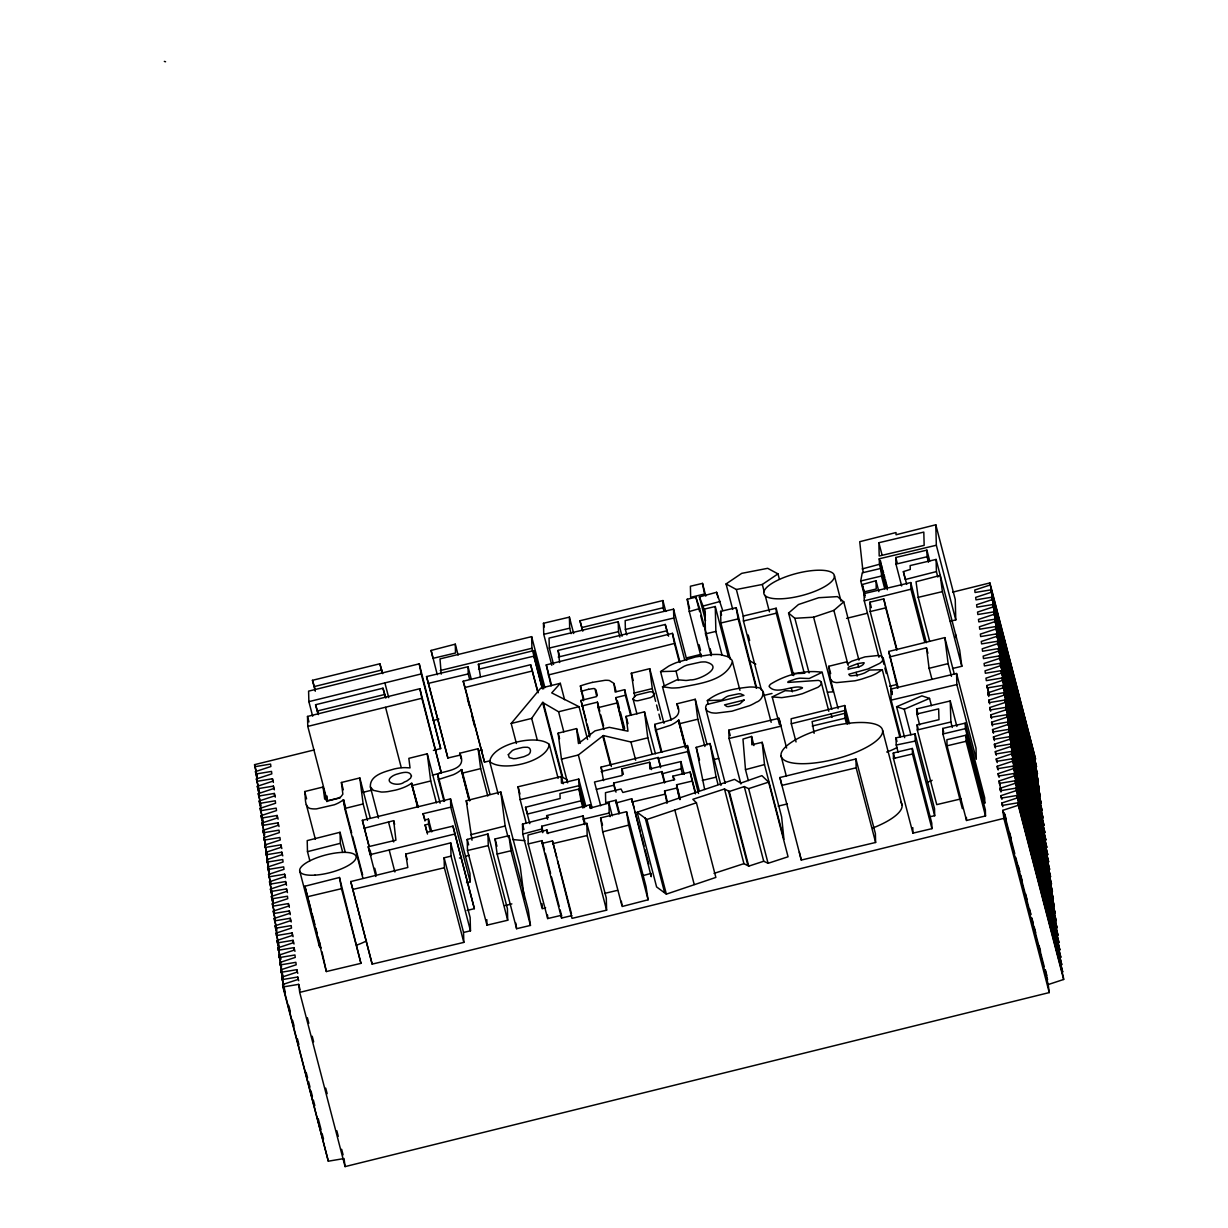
<?xml version="1.0" encoding="UTF-8"?>
<svg xmlns="http://www.w3.org/2000/svg" width="1228" height="1228" viewBox="0 0 1228 1228"><rect width="100%" height="100%" fill="white"/><g stroke="black" fill="none" stroke-linecap="round" stroke-linejoin="round"><path stroke-width="1.5" d="M838.125 708.663L830.404 679.053L828.777 666.282L847.197 661.723L847.473 663.934L849.116 662.874A13.17 4.114 -14.6 0 1 851.971 661.124L865.019 656.873L878.204 655.491A16.363 5.112 -14.6 0 1 881.366 656.166L883.27 658.239L882.487 660.725A20.676 6.462 -14.6 0 1 879.616 663.396L867.981 668.953L848.794 674.264L849.669 675.523A7.092 2.21 -14.6 0 0 851.096 675.83L856.837 675.262A16.179 5.05 -14.6 0 0 859.83 674.556L861.411 674.095A11.743 3.669 -14.6 0 0 865.003 672.76L869.577 670.043L882.303 669.721L899.863 737.107M864.972 597.361L860.705 580.967L862.256 572.816L881.259 568.318L886.462 588.35M516.405 743.493L511.186 723.476L531.663 718.411L542.607 702.462L558.571 711.764L563.79 731.796M511.186 723.476L540.673 688.171L560.321 683.305L564.588 699.699M560.321 683.305L551.725 692.899L579.033 706.699L587.567 739.486M707.343 700.574C719.009 691.118 734.897 688.555 749.418 687.035A27.507 8.596 -14.6 0 1 755.987 687.358C766.487 687.296 764.046 699.853 756.156 702.278A27.246 8.504 -14.6 0 1 749.587 705.67L731.903 711.196L716.338 713.13A24.959 7.798 -14.6 0 1 710.859 712.578L707.221 710.997L705.701 708.402A41.261 12.894 -14.6 0 1 706.653 704.565L743.938 695.355L740.745 693.881A9.379 2.932 -14.6 0 0 738.458 693.835L728.711 695.892A10.085 3.147 -14.6 0 0 726.531 696.752L721.527 700.114L707.343 700.574L708.28 704.212M469.879 800.671L461.774 769.572L457.844 772.305A20.676 6.462 -14.6 0 1 453.132 774.791L438.35 779.55L444.06 801.5M686.022 747.468L678.915 720.161L674.986 722.878A20.676 6.462 -14.6 0 1 670.273 725.364L655.491 730.123L661.186 751.981M804.233 673.144L788.576 613.048L798.461 604.529L818.708 597.714L837.481 596.608L843.759 601.843L858.94 660.127M788.576 613.048L794.854 618.298L813.611 617.193L833.873 610.377L843.759 601.843M664.425 686.421L660.572 671.609L668.661 666.144A34.016 10.622 -14.6 0 1 676.352 662.629L695.723 656.919L711.043 654.616A36.518 11.405 -14.6 0 1 720.268 654.631L728.879 656.934L732.088 660.342L739.947 690.305M660.572 671.609L676.029 671.179L684.088 666.282A16.271 5.081 -14.6 0 1 687.327 665.039L700.727 662.092A17.008 5.311 -14.6 0 1 705.732 661.984C725.886 666.942 698.502 680.542 690.504 679.882A16.67 5.204 -14.6 0 1 685.976 680.481L677.135 679.744L662.506 686.759L671.179 720.068M345.528 807.149L343.625 799.827L339.404 802.437A18.573 5.802 -14.6 0 1 334.369 804.754L316.563 808.868A16.302 5.096 -14.6 0 1 312.081 808.791C303.423 808.515 306.079 797.018 304.667 791.553L323.087 787.01L326.909 801.638M561.457 759.165L578.342 754.99L603.301 735.557L630.931 742.004L647.816 737.828L644.5 711.826L626.08 716.369L627.968 731.182L609.318 727.329L594.997 730.875L578.465 743.554L576.561 728.603L558.141 733.162L561.457 759.165L567.628 782.835M882.303 669.721L876.454 673.451A27.001 8.427 -14.6 0 1 870.606 676.121L861.78 679.069A39.434 12.311 -14.6 0 1 854.918 680.803L836.759 682.614A22.073 6.892 -14.6 0 1 832.737 681.678L830.404 679.053M732.717 609.441L726.07 583.945L741.727 573.353L767.684 568.318L777.984 573.875L779.412 579.34M726.07 583.945L736.355 589.501L762.312 584.467L777.984 573.875M897.207 747.407L895.903 748.113A27.001 8.427 -14.6 0 1 890.054 750.784L886.723 752.012M831.801 709.308L822.161 672.299L809.221 678.516L800.027 678.163A14.03 4.39 -14.6 0 0 796.082 678.854L788.437 681.448A3.423 1.074 -14.6 0 0 787.931 681.97A4.083 1.274 -14.6 0 0 787.915 682.446L818.247 680.389A15.534 4.851 -14.6 0 1 820.749 681.463L821.164 682A20.139 6.293 -14.6 0 1 821.087 684.134L820.596 684.902A17.407 5.434 -14.6 0 1 817.879 687.312L802.544 693.666A41.338 12.909 -14.6 0 1 794.976 695.631L781.745 697.657L772.197 696.905L779.442 724.658M772.197 696.905L785.137 690.673L792.183 691.103A10.73 3.346 -14.6 0 0 796.281 690.366L801.746 688.417A3.638 1.136 -14.6 0 0 802.483 687.711C793.411 684.073 776.219 695.739 769.096 686.437A17.422 5.449 -14.6 0 1 770.677 684.103C785.582 674.909 804.678 669.567 822.161 672.299M904.652 737.675L896.578 706.729L921.89 695.862L929.55 698.394L931.453 705.67M896.578 706.729L904.238 709.247L929.55 698.394M927.063 782.466L932.129 780.287M637.148 812.261L646.91 819.475L696.429 802.759L715.863 877.421L666.359 894.137L656.596 886.923L637.148 812.261L734.559 779.35L740.714 783.126L761.897 775.651L768.621 782.129L788.069 856.776L768.083 863.299L763.724 861.242L748.727 866.139L743.938 863.652L714.036 873.4M583.515 700.774L580.384 685.93L581.903 685.408A42.136 13.155 -14.6 0 1 592.295 682.4M469.096 855.21L465.565 856.361M257.205 779.611L255.455 771.598L270.881 766.518L270.574 764.077L254.825 766.702L254.564 764.66L314.138 749.94M259.599 792.505L256.391 778.936L271.818 773.87L271.511 771.414L255.762 774.039M259.568 796.143L257.327 786.288L272.754 781.208L272.447 778.752L256.698 781.392M260.981 805.338L258.264 793.626L273.69 788.545L273.383 786.104L257.634 788.729M260.965 808.976L259.2 800.963L274.627 795.897L274.32 793.441L258.571 796.066M263.345 821.885L260.136 808.316L275.563 803.235L275.256 800.779L259.507 803.419M263.314 825.508L261.073 815.653L276.5 810.572L276.193 808.131L260.443 810.756M264.741 834.702L262.009 822.99L277.436 817.925L277.129 815.469L261.38 818.094M952.682 592.142L989.906 582.932L990.167 584.973L974.74 590.054L975.047 592.495L990.796 589.87L1036.493 766.533L990.796 589.87M264.711 838.34L262.945 830.343L278.372 825.262L278.065 822.821L262.316 825.446M991.103 592.326L975.677 597.391L975.984 599.847L991.733 597.222L1037.43 773.87L991.733 597.222M265.647 845.693L263.882 837.68L279.324 832.599L279.002 830.159L263.252 832.784M992.04 599.663L976.613 604.744L976.92 607.185L992.669 604.56L1038.366 781.223L992.669 604.56M267.059 854.888L264.818 845.017L280.26 839.952L279.938 837.496L264.189 840.121M992.976 607L977.549 612.081L977.856 614.522L993.605 611.897L1039.302 788.56L993.605 611.897M268.487 864.082L265.755 852.37L281.197 847.289L280.874 844.849L265.125 847.473M993.928 614.353L978.486 619.419L978.793 621.875L994.542 619.25L1040.239 795.897L994.542 619.25M269.423 871.419L266.691 859.707L282.133 854.627L281.811 852.186L266.062 854.811M994.864 621.69L979.422 626.771L979.729 629.212L995.478 626.587L1041.175 803.25L995.478 626.587M269.392 875.057L267.627 867.045L283.069 861.979L282.747 859.523L267.013 862.163M995.801 629.028L980.358 634.109L980.665 636.564L996.415 633.924L1042.111 810.587L996.415 633.924M270.805 884.252L268.564 874.397L284.006 869.317L283.683 866.876L267.95 869.501M996.737 636.38L981.295 641.446L981.602 643.902L997.351 641.277L1043.048 817.925L997.351 641.277M272.232 893.447L269.5 881.735L284.942 876.654L284.62 874.213L268.886 876.838M997.673 643.718L982.231 648.798L982.553 651.239L998.287 648.614L1043.984 825.277L998.287 648.614M273.169 900.799L270.436 889.072L285.878 884.006L285.556 881.55L269.822 884.191M998.61 651.055L983.167 656.136L983.49 658.592L999.224 655.952L1044.921 832.615L999.224 655.952M273.138 904.422L271.373 896.425L286.815 891.344L286.508 888.903L270.759 891.528M999.546 658.408L984.104 663.473L984.426 665.929L1000.16 663.304L1045.857 839.952L1000.16 663.304M274.565 913.632L272.309 903.762L287.751 898.681L287.444 896.24L271.695 898.865M1000.482 665.745L985.04 670.826L985.363 673.266L1001.096 670.641L1046.793 847.305L1001.096 670.641M275.011 919.112L273.245 911.099L288.687 906.034L288.38 903.578L272.631 906.218M1001.419 673.082L985.977 678.163L986.299 680.619L1002.048 677.979L1047.73 854.642L1002.048 677.979M276.914 930.164L274.197 918.452L289.624 913.371L289.317 910.93L273.568 913.555M988.678 693.513L986.913 685.5L1002.355 680.435M276.883 933.802L275.133 925.789L290.56 920.708L290.253 918.268L274.504 920.893M1003.921 692.669L1049.602 869.332L1003.921 692.669L988.172 695.294L987.849 692.853L1003.291 687.772L1002.984 685.331L987.235 687.956M279.278 946.696L276.07 933.142L291.496 928.061L291.189 925.605L275.44 928.245M1004.857 700.006L1050.539 876.669L1004.857 700.006L989.108 702.646L988.786 700.19L1004.228 695.109M279.247 950.334L277.006 940.479L292.433 935.398L292.126 932.958L276.377 935.582M1005.793 707.359L1051.475 884.006L1005.793 707.359L990.044 709.984L989.737 707.543L1005.164 702.462M280.659 959.529L277.942 947.816L293.369 942.736L293.062 940.295L277.313 942.92M1006.73 714.696L1052.411 891.359L1006.73 714.696L990.981 717.321L990.674 714.88L1006.1 709.799M281.596 966.881L278.879 955.169L294.306 950.088L293.999 947.632L278.249 950.272M1007.666 722.033L1053.348 898.696L1007.666 722.033L991.917 724.673L991.61 722.217L1007.037 717.137M283.023 976.076L279.815 962.506L295.242 957.426L294.935 954.985L279.186 957.61M1008.602 729.386L1054.284 906.034L1008.602 729.386L992.853 732.011L992.546 729.57L1007.973 724.489M282.993 979.714L280.752 969.844L296.178 964.778L295.871 962.322L280.122 964.947M1009.539 736.723L1055.22 913.386L1009.539 736.723L993.79 739.348L993.483 736.907L1008.909 731.827M285.372 992.608L281.688 977.196L297.115 972.115L296.808 969.659L281.058 972.3M1010.475 744.061L1056.172 920.724L1010.475 744.061L994.726 746.701L994.419 744.245L1009.846 739.179M1010.782 746.517L995.355 751.597L995.662 754.038L1011.411 751.413L1011.718 753.854L996.292 758.935L996.599 761.375L1012.348 758.75L1012.655 761.206L997.228 766.272L997.535 768.728L1013.284 766.088L1013.591 768.544L998.164 773.625L998.471 776.065L1014.221 773.44L1014.528 775.881L999.101 780.962L999.408 783.403L1015.157 780.778L1015.464 783.234L1000.037 788.299L1000.344 790.755L1016.093 788.115L1016.416 790.571L1000.973 795.652L1001.28 798.093L1017.03 795.468L1017.352 797.908L1001.91 802.989L1002.217 805.43L1017.966 802.805L1018.288 805.261L1002.846 810.326L1048.221 984.549L1049.249 992.577L345.083 1166.6L344.055 1158.557L328.321 1161.197L282.931 986.974L282.624 984.534L298.051 979.453L297.744 977.012L281.995 979.637M1048.221 984.549L1063.663 979.468L1063.356 977.012L1017.966 802.805M748.727 866.139L729.279 791.477L724.489 788.99L692.822 799.305L696.429 802.759M729.279 791.477L744.275 786.58L748.635 788.637L768.621 782.129M936.104 559.431L936.411 571.588L905.312 579.509L903.378 571.619L910.27 569.439L910.163 565.571L936.104 559.431L959.682 650.103L961.831 666.282L952.529 668.492M753.961 745.58L751.597 736.462L742.971 739.072L745.488 769.634L748.343 780.563M701.142 657.072L689.276 611.544L699.638 608.535L707.712 639.496M865.095 595.519L862.21 584.543L876.04 580.706L878.88 591.635M704.672 789.527L696.215 747.361L710.045 743.523L720.959 785.413M619.004 813.888L616.149 802.958L631.699 798.722L634.078 807.824M642.52 875.733L651.147 873.384L651.239 876.7L631.699 798.722M705.532 620.601L699.361 596.915L716.615 592.28L722.709 610.516M699.361 596.915L703.061 606.064L720.345 601.413M862.148 568.948L879.432 564.297L879.279 558.771L936.335 545.247L935.797 524.786L896.056 534.763L895.995 532.553L859.723 541.701L863.1 572.586M664.471 782.911L662.107 773.793L681.11 768.743L680.926 761.56L649.796 768.928L649.627 762.281L621.967 768.835L622.135 775.482L594.49 782.021L600.676 805.752M612.25 815.837L608.934 803.081L589.931 808.147L589.839 804.831L546.629 815.622L547.581 819.26M745.488 769.634L764.491 764.583L762.189 742.311L751.828 744.767L751.597 736.462M545.646 907.814L542.193 908.735L522.744 834.073L541.748 829.007L541.701 826.244L583.162 815.868L585.05 823.159M547.949 833.643L546.997 829.99L527.994 835.055L528.224 843.912L547.673 918.559L561.518 915.29L560.091 909.825M467.223 839.43L487.961 833.965L507.41 908.628L507.701 920.248L486.948 925.16L467.5 850.497L467.223 839.43L468.651 844.895M714.328 759.503L718.656 758.367M455.281 644.163L455.511 653.004L433.024 658.331L431.089 650.441L455.281 644.163L458.121 655.077M369.045 846.414L364.302 828.194L393.681 820.672L394.633 824.326M522.744 834.073L522.499 824.111L548.409 817.418L546.629 815.622M602.702 831.832L628.644 825.124L626.541 811.708L600.615 817.848L602.702 831.832L622.151 906.494L648.092 899.786L645.989 886.37L626.541 811.708M857.773 663.596L849.024 666.942A6.14 1.919 -14.6 0 0 848.164 667.817L848.18 669.46C852.677 667.341 862.394 667.817 864.22 662.905A3.239 1.013 -14.6 0 0 863.499 662.721L857.773 663.596L858.74 667.295M350.763 881.566L407.819 867.49L405.747 854.074L450.691 842.869L470.14 917.531L470.477 930.809L463.555 932.451L463.816 942.398L372.161 964.118L350.763 881.566L372.161 964.118M459.441 858.034L461.59 857.482M433.423 750.415L440.683 748.589L419.239 663.826L308.596 691.134L308.873 701.649L312.664 716.216M432.241 775.206L441.312 772.919L419.884 688.708L307.507 716.446L307.783 726.393L327.231 801.055L340.202 797.893M345.268 852.309L340.049 832.277L307.215 840.597L307.476 851.664L309.855 860.782M472.012 840.198L466.241 800.717L500.794 791.968L520.242 866.63L524.371 898.773M307.476 851.664L340.325 843.329L340.049 832.277M529.805 823.65L525.538 807.256L560.121 798.507L559.968 793.534L579.002 789.036L583.745 807.241M470.585 834.748L505.153 825.999L500.794 791.968M304.897 886.232L339.481 877.483L360.94 963.351L326.356 971.548L304.897 886.232L311.068 909.902M504.585 905.727L511.861 903.885M308.873 701.649L421.25 673.926L419.239 663.826M307.783 726.393L421.864 698.256L419.884 688.708M551.111 685.93L546.26 664.901L672.437 633.341L680.02 662.491M548.256 675.001L674.448 643.441L672.437 633.341M603.547 780.64L601.045 767.116L687.48 745.534L699.346 791.062M791.292 723.722L844.864 710.49L844.726 705.517L791.154 718.764L791.292 723.722L796.036 741.942M571.941 915.597L561.564 918.053L542.116 843.39L552.493 840.934L572.018 918.36L606.601 910.178L606.294 898.006L586.846 823.343L547.074 833.321L546.997 829.99M864.251 600.814L910.93 589.21L910.746 582.563L864.067 593.615L864.251 600.814L878.956 657.256M480.424 676.536L478.398 664.271L533.735 650.61L543.697 688.862M433.284 720.498L438.872 719.117M686.467 657.932L701.357 654.248M846.568 618.359L867.045 613.309M634.83 696.798L631.33 673.236L649.75 668.677L663.98 723.307M589.762 737L580.982 700.451L596.731 696.552L594.981 688.754A5.419 1.689 -14.6 0 0 593.324 688.555L588.534 689.307M631.315 715.141L624.668 689.66L615.151 692.009L613.954 683.382L609.38 680.512A16.716 5.219 -14.6 0 0 604.99 680.312L592.295 682.4M558.571 711.764L579.033 706.699M581.688 706.054L597.453 702.155L599.817 711.258M623.686 730.414L615.873 697.596L625.39 695.248L624.668 689.66M633.878 693.145L652.298 688.601L649.75 668.677M603.838 729.509L598.143 707.65L616.563 703.091M440.115 803.173L427.252 753.792L408.832 758.351L410.045 767.899L405.271 767.638A19.218 6.002 -14.6 0 0 394.449 768.912C385.5 771.568 369.49 774.945 370.38 786.964L378.47 818.063M323.087 787.01L324.652 798.998L327.047 800.38A7.245 2.256 -14.6 0 0 328.981 800.426L338.253 798.093A8.857 2.763 -14.6 0 0 341.046 796.588L342.858 794.178L341.399 782.482L359.819 777.938L370.303 818.17M438.35 779.55L437.613 773.824C447.13 770.463 468.19 769.603 459.686 753.255L478.106 748.696L490.018 794.424M655.491 730.123L654.754 724.397C664.271 721.036 685.331 720.176 676.828 703.828L695.248 699.269L707.113 744.797M897.499 687.941L888.734 651.454L944.808 637.608L954.294 674.019M889.44 656.995L926.48 647.831L927.907 653.296M370.38 786.964L373.404 790.356L381.233 792.029A21.275 6.647 -14.6 0 0 387.848 791.615L395.677 790.095A20.231 6.324 -14.6 0 0 411.334 783.357L418.195 806.98M418.011 807.456L412.301 785.506L430.721 780.962L427.252 753.792M469.372 800.595L462.235 773.164L480.655 768.621L478.106 748.696M685.531 747.422L679.376 723.752L697.796 719.194L695.248 699.269M362.828 877.989L344.73 808.485L363.15 803.941L359.819 777.938M931.945 679.237L929.089 668.308L948.123 663.611L944.808 637.608M567.275 779.811L562.056 777.124L542.607 702.462M601.167 771.537L658.208 757.476L660.587 766.579M579.002 789.036L581.044 800.794L527.457 814.041L525.538 807.256M779.903 777.508L855.947 758.95L875.395 833.612L875.61 842.469L801.285 860.06L779.903 777.508L781.837 785.398L856.162 767.807L855.947 758.95M345.083 1166.6L299.709 992.393L1003.875 818.37L1002.846 810.326M315.289 691.241L312.449 680.312L379.866 663.78L382.706 673.665M312.449 680.312L314.337 686.544L381.754 670.012M317.929 713.836L315.565 704.734L382.982 688.202L385.822 698.072M315.565 704.734L317.453 710.966L384.871 694.434M489.987 760.792L484.523 762.127L463.186 681.233L530.619 664.716L538.186 692.792M463.186 681.233L465.074 687.465L532.507 670.948M466.502 882.702L470.201 881.827L469.971 873.538L450.522 798.875L362.367 820.304L364.302 828.194M393.681 820.672L395.923 840.182L368.246 846.737L370.181 854.627L454.913 833.996L474.361 908.659L467.054 910.455M582.302 629.857L579.938 620.754L662.905 600.553L665.76 611.467M544.925 687.634L531.632 636.641L439.992 658.899L441.236 674.157M579.938 620.754L581.842 627.539L663.105 607.737L662.905 600.553M440.284 670.519L531.924 648.261L531.632 636.641M362.429 792.474L371.685 790.203M559.661 662.521L558.08 650.41L665.254 624.469L668.6 636.165M558.233 657.057L667.172 630.701M702.493 583.377L690.397 586.247L690.658 597.315L704.504 594.03L702.493 583.377L705.808 596.133M878.864 542.73L923.809 532.092L924.162 545.355L879.202 556.008L878.864 542.73L882.103 555.163M551.817 665.284L543.758 634.323L543.467 623.271L569.408 617.131L573.676 633.51M689.276 611.544L687.219 599.233L695.892 597.192L699.638 608.535M543.758 634.323L569.685 628.183L569.408 617.131M622.028 636.273L618.237 621.706L549.054 638.084L549.3 648.046L553.567 664.425M686.851 660.142L673.558 609.149L625.175 620.616L625.39 629.457L626.817 634.922M901.659 585.971L895.964 564.128L895.78 557.497L926.894 550.129L929.75 561.043M728.542 657.502L715.264 606.509L704.872 608.965L705.517 633.863L711.196 655.721M895.964 564.128L927.063 556.76L926.894 550.129M460.546 755.005L447.882 758.014L426.53 676.567L468.037 666.727L471.352 679.483M625.39 629.457L673.788 618.006L673.558 609.149M549.3 648.046L618.482 631.652L618.237 621.706M730.368 659.405L720.882 622.995L720.59 611.375L736.155 607.676L756.617 687.956M478.521 669.26L533.858 656.151L533.735 650.61M426.53 676.567L428.434 683.351L468.221 673.926L468.037 666.727M860.705 580.967L881.458 576.055L881.259 568.318M793.718 675.6L776.173 608.228L743.324 616.011L743.447 620.984L761.467 690.182M720.882 622.995L738.166 618.897L736.155 607.676M743.447 620.984L776.296 613.202L776.173 608.228M705.517 633.863L715.878 631.407L715.264 606.509M883.93 664.379L870.176 611.559L869.946 602.165L883.761 598.88L897.039 649.873M918.191 597.361L942.383 591.635L940.234 575.441L916.042 581.719L918.191 597.361L929.581 641.062M870.176 611.559L885.741 607.875L896.655 649.765M950.272 621.23L955.783 619.91L955.246 599.448L935.797 524.786M478.628 750.722L482.251 749.863M762.895 695.647L772.013 693.482M889.609 686.222L896.532 684.595M900.631 736.554L891.144 700.129L890.883 689.061L956.581 673.512L976.03 748.174L976.291 759.242L956.842 684.579L956.581 673.512M740.914 784.001L729.048 738.473L728.818 730.184L778.982 718.303L786.595 748.036M526.305 823.313L520.135 799.628L518.078 786.764L561.288 776.526L563.191 783.817M729.048 738.473L780.901 726.193L778.982 718.303M891.144 700.129L956.842 684.579M847.78 724.182L844.941 713.253L812.107 721.588L814.118 733.3M424.98 820.995L423.077 813.719L450.753 807.164L450.522 798.875M660.603 767.684L658.223 758.582L687.619 751.613L687.48 745.534M585.879 806.382L578.756 779.074L561.457 783.172L561.288 776.526M812.215 726.009L845.064 718.226L844.941 713.253M431.765 831.878L428.434 819.122L424.98 819.951L423.077 813.719M520.135 799.628L578.925 785.705L578.756 779.074M427.482 834.027L425.103 824.924L428.557 824.111L428.434 819.122M919.665 724.95L916.809 714.021L916.656 708.909L950.242 700.958L956.888 726.454M615.121 790.725L613.632 783.05L662.061 771.583L664.916 782.512M596.409 789.358L613.693 785.26M916.809 714.021L938.652 708.863L938.975 719.669L917.147 724.827L917.301 729.954L936.749 804.616L961.002 798.875M474.361 908.659L452.978 826.106L427.037 832.262L425.103 824.924M673.819 779.811L672.867 776.173L690.167 772.074L695.386 792.106M679.498 798.998L676.567 784.753L692.147 781.069L695.462 793.825M619.419 812.936L616.103 800.195L605.711 802.651L605.465 792.689L621.015 789.021L622.842 792.474L674.694 779.642L672.867 776.173M702.293 780.425L716.124 777.14L710.045 743.523M917.301 729.954L950.886 722.003L950.242 700.958M667.004 803.373L664.563 790.939L676.643 788.084M631.791 802.037L664.64 794.27M962.338 808.638L942.889 733.976L942.751 728.434L965.223 723.123L984.672 797.786L984.825 803.312L965.377 728.649L965.223 723.123M495.037 838.97L508.883 835.685L528.332 910.347L530.45 925.421L516.604 928.706L497.156 854.043L495.037 838.97L496.941 846.245M584.666 824.648L583.239 819.183L609.18 813.043L608.934 803.081M942.889 733.976L965.377 728.649M467.5 850.497L488.253 845.585L487.961 833.965M463.816 942.398L444.367 867.735L444.106 857.789L451.029 856.146L450.691 842.869M965.914 735.219L946.895 739.716L947.064 745.81L966.513 820.473L985.516 815.96L985.363 809.881L965.914 735.219L966.068 741.298L985.516 815.96M893.339 752.964L912.327 748.466L931.776 823.128L931.929 828.654L912.911 833.152L893.462 758.49L893.339 752.964L894.751 758.428M528.224 843.912L542.07 840.627L544.434 849.73M306.908 896.885L341.491 888.688L339.481 877.483M893.462 758.49L912.481 753.992L912.327 748.466M947.064 745.81L966.068 741.298M497.156 854.043L511.001 850.758L508.883 835.685M352.712 889.456L444.367 867.735M552.569 843.697L587.153 835.516L586.846 823.343M778.122 806.121L787.394 803.926M604.544 893.416L617.515 890.346M898.129 752.303L896.225 745.012L896.041 737.828L915.06 733.884L934.508 808.546L934.692 815.73L929.504 816.804M896.225 745.012L915.244 741.067L915.06 733.884M282.931 986.974L298.68 984.349L300.123 989.906M827.442 692.178L833.06 691.855L813.611 617.193M524.955 840.689L512.782 839.538M662.506 686.759L671.455 688.002A34.016 10.622 -14.6 0 0 679.544 687.619C697.78 683.689 725.272 681.54 732.471 661.785M749.924 660.986L755.803 664.164M164.337 61.4L165.565 61.753M558.126 778.337L549.3 744.414C536.928 733.576 492.121 743.984 489.711 761.575L498.246 794.347M489.711 761.575C502.114 772.366 546.844 761.974 549.3 744.414M862.21 584.543L864.144 591.881L876.239 589.01L876.04 580.706M633.034 698.932L634.968 700.528A9.394 2.932 -14.6 0 0 637.9 700.743L650.487 697.627A9.241 2.886 -14.6 0 0 652.59 696.445L654.524 693.62L652.007 691.886A9.241 2.886 -14.6 0 0 649.75 691.794L637.148 694.894A9.394 2.932 -14.6 0 0 634.446 696.491L633.034 698.932L636.918 713.867M989.906 582.932L1035.557 759.196L990.167 584.973M1002.984 685.331L1048.666 861.979L1003.291 687.772M1011.411 751.413L1057.108 928.061L1011.718 753.854M1012.348 758.75L1058.045 935.414L1012.655 761.206M1013.284 766.088L1058.981 942.751L1013.591 768.544M1014.221 773.44L1059.918 950.104L1014.528 775.881M1015.157 780.778L1060.854 957.441L1015.464 783.234M1016.093 788.115L1061.79 964.778L1016.416 790.571M1017.03 795.468L1062.727 972.131L1017.352 797.908M1018.288 805.261L1063.663 979.468M986.913 685.5L989.338 694.772M987.849 692.853L988.816 696.552M988.786 700.19L989.753 703.905M989.737 707.543L990.689 711.242M990.674 714.88L991.625 718.58M991.61 722.217L992.577 725.932M992.546 729.57L993.513 733.269M993.483 736.907L994.45 740.607M994.419 744.245L995.386 747.959M995.355 751.597L996.322 755.297M996.292 758.935L997.259 762.634M997.228 766.272L998.195 769.987M998.164 773.625L999.131 777.324M999.101 780.962L1000.068 784.661M999.408 783.403L1001.342 790.817M1000.037 788.299L1001.004 792.014M936.335 545.247L955.783 619.91M1000.973 795.652L1001.941 799.351M1001.91 802.989L1002.877 806.689M1004.811 814.103L1006.254 819.675M1009.631 832.645L1011.089 838.202M1018.319 866.001L1019.777 871.558M1020.744 875.272L1022.187 880.829M1025.564 893.8L1027.007 899.356M1029.432 908.628L1030.875 914.185M1031.842 917.899L1033.285 923.456M1034.252 927.155L1035.711 932.727M1039.088 945.698L1040.53 951.255M1045.366 969.782L1046.809 975.354M1004.151 812.844L1014.773 853.629M1015.74 857.328L1030.706 914.783M1031.673 918.483L1044.23 966.682M1045.181 970.381L1047.607 979.652M1003.875 818.37L1049.249 992.577M942.383 591.635L961.831 666.282M936.411 571.588L937.839 577.053M927.063 556.76L928.475 562.224M948.123 663.611L951.454 676.352M950.886 722.003L952.299 727.467M910.746 582.563L926.403 642.658M910.93 589.21L924.684 642.014M903.378 571.619L906.694 584.374M942.751 728.434L943.687 732.088M895.78 557.497L897.207 562.961M880.415 560.674L881.228 563.775M881.627 565.341L882.441 568.441M882.84 570.007L883.653 573.108M884.053 574.673L884.866 577.774M885.281 579.34L886.079 582.44M886.493 584.006L887.307 587.107M879.279 558.771L887.337 589.732M879.432 564.297L885.588 587.966M916.656 708.909L918.083 714.358M881.458 576.055L884.774 588.811M917.147 724.827L918.083 728.465M915.244 741.067L934.692 815.73M904.238 709.247L910.884 734.743M888.734 651.454L898.221 687.88M912.481 753.992L931.929 828.654M869.946 602.165L871.358 607.614M883.27 658.239L892.28 692.838M890.883 689.061L892.311 694.526M884.866 668.017L886.294 673.481M896.041 737.828L896.977 741.466M882.61 730.414A52.374 16.363 -14.6 0 1 808.577 763.509A52.374 16.363 -14.6 0 1 804.263 735.372A52.374 16.363 -14.6 0 1 882.61 730.414L902.058 805.077M834.395 575.717A36.38 11.359 -14.6 0 1 782.988 598.696A36.38 11.359 -14.6 0 1 779.98 579.155A36.38 11.359 -14.6 0 1 834.395 575.717L841.026 601.198M856.162 672.453L857.129 676.152M833.873 610.377L848.149 665.361M844.726 705.517L849.469 723.722M844.864 710.49L848.18 723.231M845.064 718.226L846.491 723.691M856.162 767.807L875.61 842.469M828.777 666.282L830.681 673.558M831.034 713.76L831.985 717.398M821.225 682.123L828.808 711.258M794.854 618.298L809.083 672.929M776.296 613.202L792.413 675.124M791.354 688.125L792.321 691.824M762.312 584.467L764.215 591.758M765.167 595.396L769.434 611.79M781.023 755.788L786.242 775.82M763.125 691.379L771.184 722.325M736.355 589.501L743.477 616.809M748.22 635.029L749.648 640.494M738.166 618.897L756.202 688.094M762.189 742.311L781.637 816.973L783.94 839.246L764.491 764.583M716.615 592.28L718.042 597.744M720.59 611.375L721.542 615.013M715.878 631.407L722.049 655.077M703.061 606.064L705.44 615.167M748.635 788.637L768.083 863.299M710.076 648.599L711.503 654.063M695.892 597.192L699.684 611.759M700.635 615.397L703.475 626.326M744.275 786.58L763.724 861.242M728.818 730.184L730.246 735.633M687.219 599.233L689.599 608.351M699.085 644.761L700.513 650.226M728.388 790.617L747.837 865.279M705.701 708.402L725.149 783.065M724.489 788.99L743.938 863.652M716.124 777.14L718.012 784.431M673.788 618.006L684.702 659.881M697.796 719.194L704.903 746.517M674.448 643.441L679.191 661.646M663.105 607.737L664.041 611.375M665.254 624.469L668.109 635.398M696.215 747.361L699.546 760.101M676.029 671.179L678.439 680.435M676.828 703.828L678.255 709.293M687.619 751.613L698.532 793.503M678.301 720.314L685.531 748.067M680.926 761.56L684.242 774.3M681.11 768.743L682.522 774.208M652.298 688.601L655.614 701.341M656.566 704.995L657.978 710.444M658.929 714.097L660.357 719.562M676.567 784.753L680.358 799.321M676.597 786.918L679.913 799.674M654.754 724.397L661.892 752.181M674.771 809.82L694.219 884.482M644.5 711.826L655.399 753.7M664.563 790.939L667.403 801.869M631.33 673.236L633.234 680.512M647.816 737.828L652.083 754.222M618.482 631.652L619.894 637.117M649.627 762.281L651.531 769.572M625.39 695.248L630.593 715.279M626.08 716.369L627.968 723.66M630.931 742.004L635.674 760.209M614.154 684.165L616.088 691.579M617.53 701.111L619.419 708.387M620.37 712.04L624.638 728.419M615.873 697.596L624.407 730.384M646.91 819.475L666.359 894.137M645.114 817.756L664.563 892.418M635.029 811.462L640.249 831.494M641.185 835.147L644.04 846.077M644.992 849.715L648.783 864.282M621.967 768.835L623.394 774.3M581.842 627.539L582.793 631.177M595.856 689.645L597.299 695.201M600.768 714.896L603.608 725.825M628.644 825.124L648.092 899.786M603.301 735.557L611.36 766.502M602.687 735.695L610.27 764.844M613.632 783.05L616.011 792.152M569.685 628.183L571.112 633.648M580.384 685.93L583.714 698.671M601.045 767.116L602.472 772.581M580.982 700.451L586.201 720.483M587.137 724.121L589.993 735.05M609.18 813.043L610.132 816.681M558.08 650.41L559.492 655.875M600.615 817.848L602.518 825.139M576.561 728.603L580.353 743.17M578.342 754.99L592.096 807.809M543.467 623.271L544.403 626.909M589.839 804.831L590.791 808.469M578.925 785.705L584.605 807.563M546.26 664.901L551.479 684.932M581.044 800.794L582.932 808.07M587.153 835.516L606.601 910.178M558.141 733.162L559.554 738.627M531.924 648.261L542.362 688.325M533.858 656.151L542.392 688.923M543.221 702.309L562.67 776.971M530.619 664.716L537.726 692.024M531.663 718.411L537.342 740.269M552.493 840.934L556.76 857.328M557.712 860.966L571.465 913.785M541.701 826.244L543.114 831.709M541.748 829.007L542.699 832.661M545.385 853.368L550.604 873.4M551.556 877.053L559.139 906.187M518.078 786.764L519.966 794.055M522.499 824.111L523.926 829.575M478.398 664.271L479.35 667.925M468.221 673.926L469.649 679.391M505.153 825.999L508.008 836.928M511.001 850.758L530.45 925.421M465.074 687.465L484.523 762.127M467.361 698.532L469.265 705.808M471.644 714.926L474.484 725.84M480.655 768.621L487.792 796.051M488.253 845.585L507.701 920.248M459.686 753.255L461.114 758.735M431.089 650.441L437.291 674.725M461.16 769.726L469.188 800.564M466.241 800.717L467.193 804.355M428.434 683.351L447.882 758.014M421.25 673.926L440.683 748.589M450.753 807.164L470.201 881.827M421.864 698.256L441.312 772.919M437.613 773.824L444.628 801.147M451.029 856.146L470.477 930.809M430.721 780.962L436.431 802.897M444.106 857.789L463.555 932.451M428.557 824.111L430.46 831.387M411.395 783.357L417.581 807.134M379.866 663.78L382.246 672.898M384.932 683.075L388.723 697.642M382.982 688.202L385.362 697.304M385.577 707.405L401.234 767.5M405.747 854.074L407.174 859.539M388.493 821.916L393.712 841.947M389.215 850.114L394.894 871.972M363.15 803.941L367.433 820.396M362.367 820.304L368.999 845.8M369.996 850.052L371.409 855.517M374.74 868.257L376.152 873.722M368.246 846.737L375.875 876.485M341.399 782.482L343.318 789.804M314.337 686.544L315.274 690.182M343.103 799.965L351.684 832.876M352.636 836.529L362.644 874.95M317.453 710.966L318.39 714.604M307.507 716.446L308.934 721.91M340.325 843.329L342.704 852.432M341.491 888.688L360.94 963.351M304.667 791.553L306.586 798.875M306.34 804.601L315.381 839.353M312.019 913.54L314.859 924.469M315.811 928.107L317.238 933.572M318.175 937.21L321.03 948.139M321.982 951.777L326.356 971.548M299.678 870.836L319.126 945.499M272.447 778.752L273.414 782.466M273.383 786.104L274.351 789.804M274.32 793.441L275.287 797.156M277.129 815.469L278.096 819.183M278.065 822.821L279.032 826.521M280.874 844.849L281.841 848.548M281.811 852.186L282.778 855.885M284.62 874.213L285.587 877.913M285.556 881.55L286.523 885.265M254.564 764.66L256.007 770.217M254.825 766.702L257.235 775.973M286.508 888.903L287.459 892.602M255.455 771.598L257.373 779.012M256.391 778.936L258.31 786.35M288.38 903.578L289.347 907.292M257.327 786.288L259.262 793.702M289.317 910.93L290.284 914.63M258.264 793.626L259.707 799.182M290.253 918.268L291.22 921.967M259.2 800.963L261.134 808.377M260.136 808.316L262.071 815.73M292.126 932.958L293.093 936.657M261.073 815.653L263.483 824.924M293.062 940.295L294.029 944.01M262.009 822.99L263.452 828.562M293.999 947.632L294.966 951.347M262.945 830.343L264.388 835.9M263.882 837.68L265.816 845.094M264.818 845.017L267.228 854.289M296.808 969.659L297.775 973.374M265.755 852.37L267.689 859.784M297.744 977.012L298.711 980.711M266.691 859.707L268.149 865.264M307.368 1017.705L308.827 1023.277M312.204 1036.248L313.647 1041.804M325.712 1088.131L327.17 1093.703M336.825 1130.758L338.268 1136.33M341.645 1149.301L343.088 1154.857M267.627 867.045L269.561 874.459M268.564 874.397L270.974 883.653M269.5 881.735L271.434 889.149M270.436 889.072L271.895 894.644M271.373 896.425L273.307 903.839M272.309 903.762L274.243 911.176M273.245 911.099L275.179 918.513M274.197 918.452L275.64 924.009M275.133 925.789L277.052 933.203M276.07 933.142L277.988 940.541M277.006 940.479L279.416 949.751M277.942 947.816L280.828 958.945M278.879 955.169L280.813 962.583M279.815 962.506L281.749 969.92M280.752 969.844L283.161 979.115M281.688 977.196L283.622 984.61M288.749 1005.578L290.207 1011.151M292.617 1020.407L294.06 1025.963M297.452 1038.949L298.895 1044.506M306.14 1072.305L307.583 1077.862M308.55 1081.576L309.993 1087.133M310.96 1090.832L312.419 1096.389M313.37 1100.104L314.828 1105.66M318.206 1118.631L321.107 1129.76M322.074 1133.459L323.517 1139.016M282.624 984.534L328.321 1161.197M452.978 826.106L454.913 833.996M799.351 852.171L801.285 860.06M883.761 598.88L885.741 607.875M690.167 772.074L692.147 781.069M621.368 901.245L621.89 904.744M515.806 923.057L516.604 928.706M926.48 647.831L929.089 668.308M678.915 720.161L679.376 723.752M597.453 702.155L598.143 707.65M461.774 769.572L462.235 773.164M412.009 783.203L412.301 785.506M343.625 799.827L344.73 808.485M298.68 984.349L299.709 992.393M966.421 817.418L966.513 820.473M327.093 796.082L327.185 799.397M955.553 634.093L955.645 637.562M583.162 815.868L583.239 819.183M547.581 915.029L547.673 918.559M542.07 903.762L542.162 907.078M486.81 919.619L486.948 925.16M912.788 827.626L912.911 833.152M616.103 800.195L616.149 802.958M561.518 915.29L561.564 918.053M542.07 840.627L542.116 843.39M662.061 771.583L662.107 773.793M658.208 757.476L658.223 758.582M725.149 782.819A41.261 12.894 -14.6 0 1 725.149 781.868M581.105 691.517A27.031 8.442 -14.6 0 1 588.519 689.307M900.692 802.252A52.374 16.363 -14.6 0 1 872.755 828.01M366.481 940.878A29.104 9.087 -14.6 0 1 356.657 945.115M320.661 947.77A29.104 9.087 -14.6 0 1 319.787 942.812M804.877 673.159A36.38 11.359 -14.6 0 1 792.597 673.174M411.457 776.004L410.52 778.214L407.236 780.747A10.008 3.131 -14.6 0 1 404.258 782.067C398.501 787.179 381.601 782.512 393.129 775.712A10.039 3.131 -14.6 0 1 396.107 774.392C400.481 773.195 409.768 769.664 411.457 776.004M508.315 754.667L509.282 757.584L513.411 758.704A9.824 3.07 -14.6 0 0 516.466 758.505L523.711 756.724A9.824 3.07 -14.6 0 0 526.643 755.435C532.062 754.13 531.801 746.24 525.599 747.269A9.824 3.07 -14.6 0 0 522.529 747.453L515.284 749.249A9.824 3.07 -14.6 0 0 512.368 750.538L508.315 754.667M744.107 700.037L740.254 703.552A8.642 2.702 -14.6 0 1 738.059 704.534L728.726 706.56A8.166 2.548 -14.6 0 1 726.73 706.453L724.566 704.872L744.107 700.037M314.982 875.134A29.104 9.087 -14.6 0 0 356.105 856.745A29.104 9.087 -14.6 0 0 312.587 859.508A29.104 9.087 -14.6 0 0 314.982 875.134"/></g></svg>
